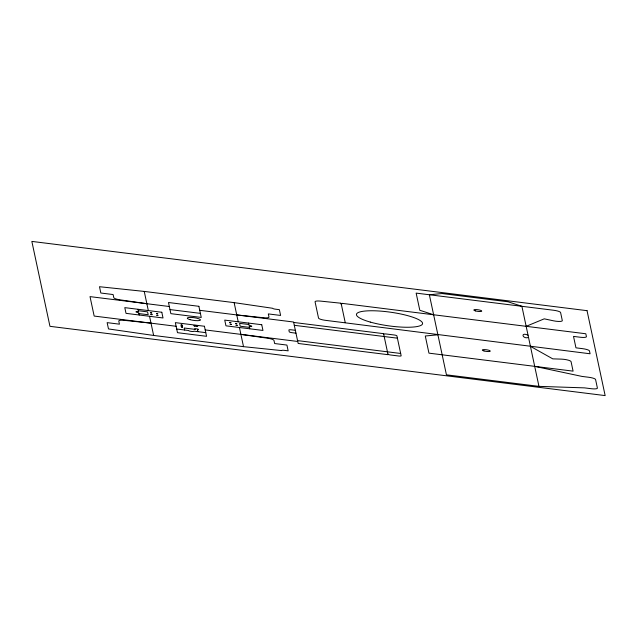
<?xml version="1.0" encoding="UTF-8"?>
<svg xmlns="http://www.w3.org/2000/svg" width="637" height="637" viewBox="0 0 637 637"><rect width="100%" height="100%" fill="white"/><g stroke="black" fill="none" stroke-linecap="round" stroke-linejoin="round"><path stroke-width="0.96" d="M150.499 312.743L151.773 312.926M151.741 313.006L150.523 312.847M150.865 314.463L152.132 314.638M152.068 314.734L150.889 314.559M157.705 313.746L156.439 313.563L157.721 313.667M156.813 315.204L158.087 315.379L156.806 315.283M182.134 325.181L180.908 324.918L182.158 325.101M181.091 326.001L182.373 326.096M182.349 326.184L181.107 326.009M182.516 327.195L181.306 326.996L182.588 327.1M229.678 322.625L230.952 322.8M230.928 322.887L229.702 322.728M231.295 324.599L230.037 324.416L231.319 324.52M235.634 323.365L236.9 323.548L235.634 323.453M235.993 325.085L237.267 325.26M237.243 325.348L236.001 325.173M526.162 326.319L544.245 318.834L553.338 320.785A6.681 1.378 8 0 0 562.32 320.634L560.592 312.52A6.681 1.378 8 0 0 553.672 310.267L416.144 293.108L419.807 310.267L433.63 314.774M437.898 334.791L425.285 336.002L428.948 353.153L573.085 371.14L571.055 361.601A6.681 1.378 8 0 0 561.516 359.133L552.781 358.862L530.43 346.337M538.966 386.364L521.894 306.301L508.071 301.795L441.974 293.546L429.362 294.756L446.433 374.819L538.966 386.364L584.487 387.869L591.096 388.689A6.681 1.378 8 0 0 597.402 388.084L595.571 379.509A6.681 1.378 8 0 0 588.66 377.255L582.043 376.427L534.698 366.347M236.749 314.925L263.288 317.72A6.681 1.378 8 0 0 268.981 317.043L268.312 313.914L280.606 315.442L279.38 309.67L275.415 309.176A2.675 0.549 8 0 1 272.644 308.276L234.129 302.631L144.241 291.42L99.491 286.714L100.829 293.02L113.123 294.549L113.792 297.678A6.681 1.378 8 0 0 120.09 299.852L146.86 303.714M151.009 323.158L124.47 320.363A6.681 1.378 8 0 0 118.777 321.04L119.438 324.169L107.143 322.64L108.489 328.939L153.628 335.452L243.517 346.663L281.665 350.589A2.675 0.549 8 0 1 284.19 350.35L288.155 350.844L286.921 345.071L274.635 343.534L273.966 340.405A6.681 1.378 8 0 0 267.659 338.231L240.897 334.369M528.057 335.181C520.166 331.606 522.459 339.473 528.543 337.467M169.331 306.516L90.016 296.619L94.165 316.063L176.123 326.287M199.739 310.307L293.593 322.019L298.164 343.462L388.052 354.682L383.57 333.661L293.681 322.449M169.983 309.574L200.392 313.372M294.294 325.308L397.4 338.175M138.317 310.721L147.569 311.875L148.182 314.734L138.93 313.579M248.828 324.504L239.576 323.349L240.189 326.208L249.441 327.362M295.361 330.308L291.396 329.815A2.675 0.549 8 0 0 288.872 330.062L289.238 331.773A2.675 0.549 8 0 0 292.001 332.673L295.966 333.175M297.551 340.604L400.665 353.471M205.202 329.918L297.734 341.464M176.704 329.018L188.6 330.507A2.675 0.549 8 0 0 191.371 331.407A2.675 0.549 8 0 0 193.887 331.16L205.783 332.649M341.217 303.801L345.246 322.672M248.526 323.078L249.011 325.364A2.675 0.549 8 0 1 251.774 326.263A2.675 0.549 8 0 1 249.258 326.51L249.744 328.796M234.129 302.631L238.214 321.789M239.432 327.506L243.517 346.663M197.852 331.662L197.446 329.727A2.007 0.414 8 0 0 198.131 329.21A2.007 0.414 8 0 0 195.161 328.748A2.007 0.414 8 0 0 195.248 329.385L184.212 328.007L184.634 330.014M144.241 291.42L148.325 310.577M149.544 316.294L153.628 335.452M138.014 309.287L138.5 311.573A2.675 0.549 8 0 0 135.976 311.819A2.675 0.549 8 0 0 138.747 312.719L139.232 315.004M387.933 354.108A2.675 0.549 8 0 0 390.696 355.008L398.627 355.995A2.675 0.549 8 0 0 401.151 355.757L396.915 335.882A2.675 0.549 8 0 0 394.144 334.982L386.213 333.995A2.675 0.549 8 0 0 383.697 334.234M340.445 303.164L320.706 301.118A6.681 1.378 8 0 0 315.06 301.795L318.532 318.078A6.681 1.378 8 0 0 324.782 320.244L590.085 353.774L589.472 350.915A6.681 1.378 8 0 0 582.56 348.662L575.952 347.834L573.515 336.4L580.124 337.228A6.681 1.378 8 0 0 586.43 336.623L585.817 333.764L341.758 303.308L341.878 303.881L340.556 303.722L340.445 303.164M587.043 310.673L31.85 241.407L49.957 326.327L605.15 395.593L587.043 310.673M198.887 306.309L168.479 302.511L170.851 313.651L201.26 317.441L198.887 306.309M161.806 312.257L124.796 307.639L126.015 313.356L163.024 317.974L161.806 312.257M261.743 324.727L224.734 320.108L225.952 325.825L262.962 330.444L261.743 324.727M204.421 326.255L175.342 322.633L177.484 332.681L206.563 336.312L204.421 326.255M370.264 322.075A33.395 6.888 8 0 0 422.427 324.106A33.395 6.888 8 0 0 375.798 310.84A33.395 6.888 8 0 0 370.264 322.075M475.457 310.904A4.005 0.828 8 0 0 481.715 311.151A4.005 0.828 8 0 0 476.118 309.558A4.005 0.828 8 0 0 475.457 310.904M483.993 350.939A4.005 0.828 8 0 0 490.251 351.178A4.005 0.828 8 0 0 484.653 349.586A4.005 0.828 8 0 0 483.993 350.939M194.651 326.088A2.007 0.414 8 0 0 197.781 326.216A2.007 0.414 8 0 0 194.986 325.419A2.007 0.414 8 0 0 194.651 326.088M190.033 319.655A6.681 1.378 8 0 0 200.464 320.061A6.681 1.378 8 0 0 191.14 317.409A6.681 1.378 8 0 0 190.033 319.655"/></g></svg>
